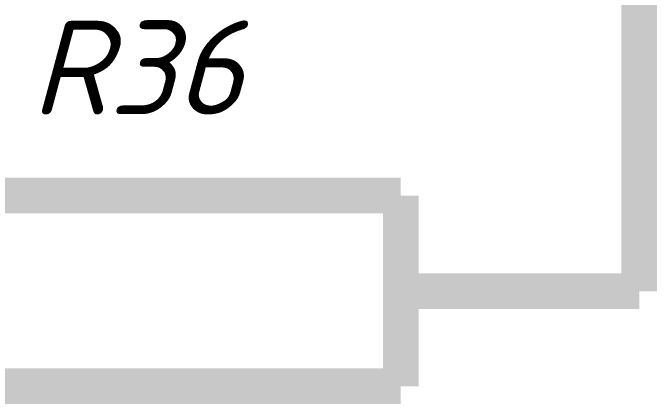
# Model space of a CAD drawing. Header units: inches. Extents: x 0 to 841, y 0 to 594.
# Drawn here: x 309.36 to 322.89, y 540.12 to 548.34 of the extents above; entities that cross this region are included whole.
import ezdxf

# ---------------------------------------------------------------- set-up
doc = ezdxf.new("R2010")
doc.units = ezdxf.units.IN
doc.layers.add('Sheet', color=255, linetype='Continuous')
doc.styles.get("Standard").update_dxf_attribs({"font": 'isocpeui.ttf'})

msp = doc.modelspace()

# ---------------------------------------------------------------- linework, layer by layer
at = {"layer": 'Sheet'}
for points in [[(322.517, 542.49, 0.749, 0.749, 0), (322.517, 552.495, 0.749, 0.749, 0)], [(317.508, 544.5, 0.749, 0.749, 0), (307.515, 544.5, 0.749, 0.749, 0)], [(317.508, 540.491, 0.749, 0.749, 0), (317.508, 544.5, 0.749, 0.749, 0)], [(317.508, 542.49, 0.749, 0.749, 0), (322.517, 542.49, 0.749, 0.749, 0)], [(317.508, 542.49, 0.3, 0.3, 0), (322.517, 542.49, 0.3, 0.3, 0)], [(307.515, 540.491, 0.749, 0.749, 0), (317.508, 540.491, 0.749, 0.749, 0)]]:
    msp.add_lwpolyline(points, format="xyseb", dxfattribs=at)

# ---------------------------------------------------------------- texts
msp.add_text('R36', height=1.9764, dxfattribs=at).set_placement((309.738, 546.207))

doc.saveas('drawing.dxf')
